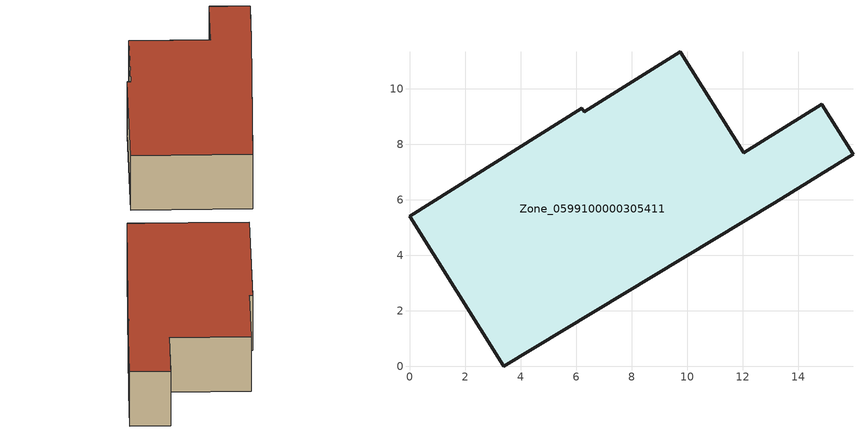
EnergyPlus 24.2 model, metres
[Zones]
Zone_0599100000305411
 floor ground (C_G): 6.3,9.17 9.75,11.34 12.04,7.7 14.85,9.45 15.98,7.65 13.17,5.9 3.39,0 0,5.41 6.21,9.31 z0
 wall outside (C_F): 3.39,0 13.17,5.9 15.98,7.65 14.85,9.45 12.04,7.7 9.75,11.34 6.3,9.17 6.21,9.31 0,5.41 3.39,0 z0:3.35
 roof outside (C_R): 9.75,11.34 6.3,9.17 6.21,9.31 0,5.41 3.39,0 13.17,5.9 15.98,7.65 14.85,9.45 12.04,7.7 z3.35
[BUILDING]
Pand.0599100000305411: North Axis=0; Terrain=City; Loads Convergence Tolerance Value=0.04; Temperature Convergence Tolerance Value=0.4; Solar Distribution=FullExterior; Maximum Number of Warmup Days=25; Minimum Number of Warmup Days=1
[Site:Location]
Rotterdam.The.Hague.AP_ZH_NLD Design_Conditions: Latitude=51.96; Longitude=4.45; Time Zone=1; Elevation=-4.5
[SITE:GROUNDTEMPERATURE:BUILDINGSURFACE]
18, 18, 18, 18, 18, 18, 18, 18, 18, 18, 18, 18
[MATERIAL] Thermal Absorptance=0.9; Solar Absorptance=0.7; Visible Absorptance=0.7
Name | Roughness | Thickness | Conductivity | Density | Specific Heat
G.TI.1946 | MediumSmooth | 0.15 | 1 | 540 | 1210
F.TI.1946 | Rough | 0.3 | 0.857143 | 1920 | 840
R.TI.1946 | MediumRough | 0.2 | 0.1 | 1500 | 1000
[CONSTRUCTION]
C_G: G.TI.1946
C_F: F.TI.1946
C_R: R.TI.1946
[ZONE]
Zone_0599100000305411: Type=1; Multiplier=1; Ceiling Height=Autocalculate; Volume=Autocalculate; Floor Area=autocalculate; Part of Total Floor Area=Yes
[ZONEINFILTRATION:DESIGNFLOWRATE]
Infil_Zone_0599100000305411: Zone or ZoneList or Space or SpaceList=Zone_0599100000305411; Schedule=AlwaysOn; Design Flow Rate Calculation Method=Flow/Area; Flow Rate per Floor Area=0.003; Constant Term Coefficient=1; Temperature Term Coefficient=0; Velocity Term Coefficient=0; Velocity Squared Term Coefficient=0
[HVACTEMPLATE:ZONE:IDEALLOADSAIRSYSTEM]
Zone_0599100000305411: Maximum Heating Supply Air Temperature=50; Minimum Cooling Supply Air Temperature=13; Maximum Heating Supply Air Humidity Ratio=0.0156; Minimum Cooling Supply Air Humidity Ratio=0.0077; Heating Limit=NoLimit; Cooling Limit=NoLimit; Dehumidification Control Type=ConstantSensibleHeatRatio; Cooling Sensible Heat Ratio=0.7; Dehumidification Setpoint=60; Humidification Control Type=None; Humidification Setpoint=30; Outdoor Air Method=None; Outdoor Air Flow Rate per Person=0.00944; Outdoor Air Flow Rate per Zone Floor Area=0; Outdoor Air Flow Rate per Zone=0; Demand Controlled Ventilation Type=None; Outdoor Air Economizer Type=NoEconomizer; Heat Recovery Type=None; Sensible Heat Recovery Effectiveness=0.7; Latent Heat Recovery Effectiveness=0.65
[ZONECONTROL:THERMOSTAT]
ThermostatControl_Zone_0599100000305411: Zone or ZoneList=Zone_0599100000305411; Control Type Schedule=DualSetpointControlType; Control 1=Thermostat_Zone_0599100000305411; Temperature Difference Between Cutout And Setpoint=0
[THERMOSTATSETPOINT:DUALSETPOINT]
Thermostat_Zone_0599100000305411: Heating Setpoint Temperature Schedule=HeatingSetpoint_Zone_0599100000305411; Cooling Setpoint Temperature Schedule=CoolingSetpoint_Zone_0599100000305411
[SCHEDULE:COMPACT]
HeatingSetpoint_Zone_0599100000305411: Through: 12/31, For: AllDays, Until: 24:00, 21
CoolingSetpoint_Zone_0599100000305411: Through: 12/31, For: AllDays, Until: 24:00, 24
DualSetpointControlType: Through: 12/31, For: AllDays, Until: 24:00, 4
AlwaysOn: Through: 12/31, For: AllDays, Until: 24:00, 1
